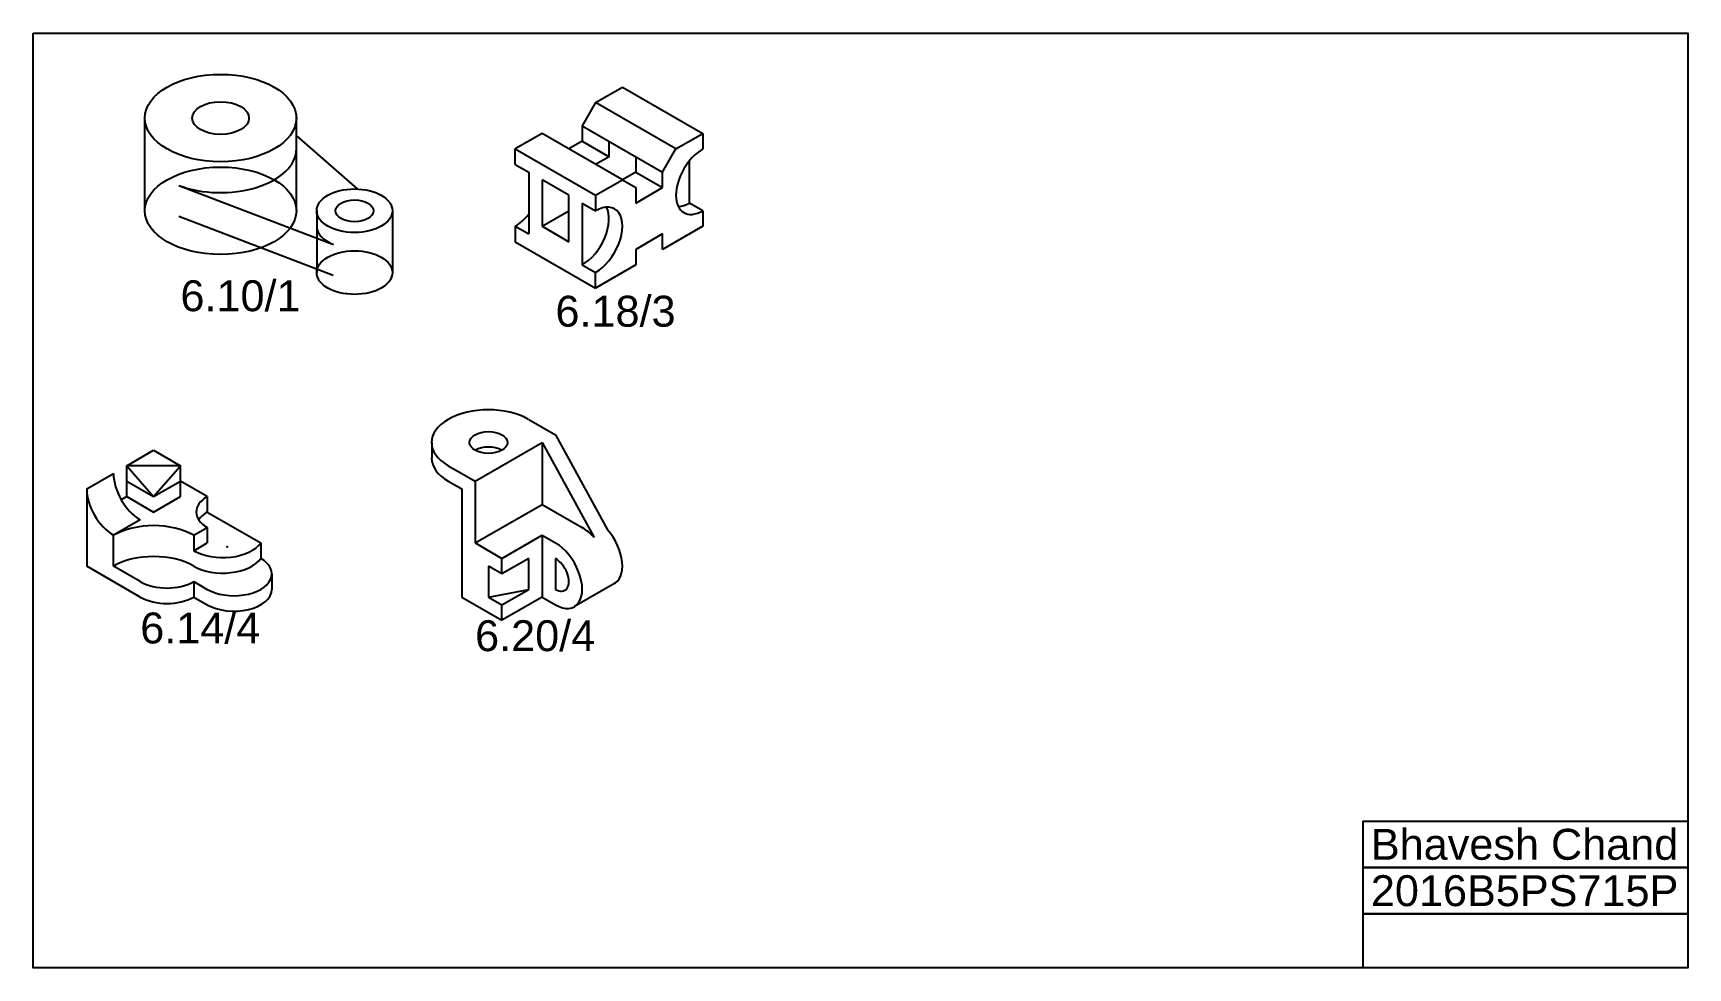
# Model space of a CAD drawing. Header units: inches. Extents: x -14 to 12.8, y -10.4 to 4.8.
import ezdxf

# ---------------------------------------------------------------- set-up
doc = ezdxf.new("R2010")
doc.units = ezdxf.units.IN
doc.header["$MEASUREMENT"] = 0
doc.styles.get("Standard").update_dxf_attribs({"font": 'arial.ttf'})

msp = doc.modelspace()

# ---------------------------------------------------------------- linework, layer by layer
for p, q in [((-4.907, 3.625), (-4.474, 3.875)), ((-4.474, 3.875), (-3.175, 3.125)), ((-4.907, 3.625), (-5.123, 3.25)), ((-3.608, 2.875), (-4.907, 3.625)), ((-12.194, 1.875), (-12.194, 3.375)), ((-9.744, 1.875), (-9.744, 3.438)), ((-5.123, 3.25), (-3.824, 2.5)), ((-5.123, 3.25), (-5.123, 3)), ((-9.744, 3.088), (-8.76, 2.228)), ((-5.773, 3.125), (-6.206, 2.875)), ((-4.474, 2.375), (-5.773, 3.125)), ((-5.123, 3), (-5.34, 2.875)), ((-5.123, 3), (-4.69, 2.75)), ((-4.69, 2.75), (-4.69, 3)), ((-3.608, 2.875), (-3.175, 3.125)), ((-3.175, 3.125), (-3.175, 2.875)), ((-6.206, 2.625), (-6.206, 2.875)), ((-6.206, 2.875), (-4.907, 2.125)), ((-4.69, 2.75), (-4.907, 2.625)), ((-4.257, 2.75), (-4.257, 2.5)), ((-3.824, 2.5), (-3.608, 2.875)), ((-3.391, 2), (-3.391, 2.683)), ((-6.206, 2.625), (-5.989, 2.5)), ((-5.989, 2.5), (-5.989, 1.5)), ((-4.257, 2.5), (-4.474, 2.375)), ((-4.257, 2.5), (-3.824, 2.25)), ((-3.824, 2.25), (-3.824, 2.5)), ((-11.644, 2.285), (-9.142, 1.33)), ((-5.34, 2.125), (-5.773, 2.375)), ((-5.773, 2.375), (-5.773, 1.625)), ((-4.907, 2.125), (-4.474, 2.375)), ((-4.474, 2.375), (-4.257, 2.25)), ((-4.257, 2.25), (-4.257, 2)), ((-4.257, 2), (-3.824, 2.25)), ((-9.416, 1.875), (-9.416, 0.875)), ((-8.191, 1.875), (-8.191, 0.875)), ((-5.773, 1.625), (-5.34, 1.875)), ((-5.34, 1.375), (-5.34, 2.125)), ((-5.123, 2), (-5.123, 1)), ((-5.123, 2), (-4.907, 1.875)), ((-4.907, 2.125), (-4.907, 1.875)), ((-3.175, 1.875), (-3.391, 2)), ((-3.175, 1.875), (-3.175, 1.625)), ((-11.644, 1.785), (-9.149, 0.833)), ((-6.206, 1.625), (-5.989, 1.5)), ((-6.206, 1.625), (-6.206, 1.375)), ((-5.773, 1.625), (-5.34, 1.375)), ((-3.175, 1.625), (-3.824, 1.25)), ((-6.206, 1.375), (-4.907, 0.625)), ((-3.824, 1.5), (-4.257, 1.25)), ((-3.824, 1.25), (-3.824, 1.5)), ((-4.257, 1.25), (-4.257, 1)), ((-5.123, 1), (-4.907, 0.875)), ((-4.257, 1), (-4.907, 0.625)), ((-4.907, 0.625), (-4.907, 0.875)), ((-5.989, -1.5), (-5.556, -1.75)), ((-5.556, -1.75), (-4.715, -3.288)), ((-12.484, -2.25), (-12.051, -2)), ((-12.051, -2), (-11.618, -2.25)), ((-7.557, -1.875), (-7.557, -2.125)), ((-6.855, -2.5), (-5.773, -1.875)), ((-5.773, -1.875), (-4.931, -3.413)), ((-5.773, -1.875), (-5.773, -2.875)), ((-13.134, -2.625), (-12.701, -2.375)), ((-12.484, -2.75), (-12.484, -2.25)), ((-11.618, -2.25), (-12.484, -2.25)), ((-12.484, -2.25), (-12.051, -2.75)), ((-12.051, -2.75), (-11.618, -2.25)), ((-11.618, -2.75), (-11.618, -2.25)), ((-7.288, -2.25), (-7.072, -2.375)), ((-7.072, -2.375), (-6.855, -2.5)), ((-13.134, -2.625), (-13.134, -3.875)), ((-12.484, -2.5), (-12.051, -2.75)), ((-12.051, -2.75), (-11.618, -2.5)), ((-11.185, -2.75), (-11.618, -2.5)), ((-7.288, -2.5), (-7.072, -2.625)), ((-7.072, -2.625), (-7.072, -4.375)), ((-6.855, -2.5), (-6.855, -3.5)), ((-12.484, -2.75), (-12.574, -2.802)), ((-12.484, -2.75), (-12.051, -3)), ((-12.051, -3), (-11.618, -2.75)), ((-11.185, -2.75), (-11.185, -3)), ((-6.855, -3.5), (-5.773, -2.875)), ((-5.773, -2.875), (-5.123, -3.25)), ((-12.268, -3.125), (-12.701, -3.375)), ((-11.185, -3), (-10.319, -3.5)), ((-12.701, -3.875), (-12.701, -3.375)), ((-11.402, -3.375), (-11.185, -3.25)), ((-11.402, -3.375), (-11.402, -3.625)), ((-11.185, -3.25), (-11.185, -3.5)), ((-6.422, -3.75), (-5.773, -3.375)), ((-5.773, -3.375), (-5.773, -4.375)), ((-5.773, -3.375), (-5.556, -3.5)), ((-11.402, -3.625), (-11.185, -3.5)), ((-10.319, -3.5), (-10.319, -3.75)), ((-6.855, -3.5), (-6.422, -3.75)), ((-12.268, -4.375), (-13.134, -3.875)), ((-12.268, -4.125), (-12.701, -3.875)), ((-10.14, -4), (-10.14, -4.25)), ((-6.422, -4), (-6.639, -3.875)), ((-6.639, -3.875), (-6.639, -4.375)), ((-5.989, -3.75), (-6.422, -4)), ((-6.422, -4), (-6.422, -3.75)), ((-5.989, -4.25), (-5.989, -3.75)), ((-5.556, -3.75), (-5.556, -4.25)), ((-11.402, -4.125), (-11.185, -4.25)), ((-11.402, -4.125), (-11.402, -4.375)), ((-6.639, -4.375), (-5.989, -4.25)), ((-6.422, -4.5), (-5.989, -4.25)), ((-4.601, -4.153), (-5.25, -4.528)), ((-11.402, -4.375), (-11.185, -4.5)), ((-7.072, -4.375), (-6.422, -4.75)), ((-6.639, -4.375), (-6.422, -4.5)), ((-5.773, -4.375), (-6.422, -4.75)), ((-6.422, -4.75), (-6.422, -4.5)), ((-5.773, -4.375), (-5.556, -4.5))]:
    msp.add_line(p, q)
for points in [[(-14, 4.75), (12.75, 4.75), (12.75, -10.375), (-14, -10.375)], [(12.75, -8.75), (7.5, -8.75), (7.5, -8), (12.75, -8)], [(12.75, -9.5), (7.5, -9.5), (7.5, -8.75), (12.75, -8.75)], [(12.75, -10.375), (7.5, -10.375), (7.5, -9.5), (12.75, -9.5)]]:
    msp.add_lwpolyline(points, close=True)
for centre, major_axis in [((-10.969, 3.375), (-1.225, 0)), ((-10.969, 3.375), (-0.459, 0)), ((-10.969, 1.875), (-1.225, 0)), ((-8.804, 1.875), (-0.612, 0)), ((-8.804, 1.875), (-0.306, 0)), ((-8.804, 0.875), (-0.612, 0)), ((-6.639, -1.875), (-0.306, 0))]:
    msp.add_ellipse(centre, major_axis=major_axis, ratio=0.57735)
for centre, major_axis, start_param, end_param in [((-10.969, 2.875), (-1.225, 0), 0.98678, 3.141593), ((-3.175, 2.375), (-0.306, -0.53), 3.926991, 7.068583), ((-5.123, 1.5), (-0.306, -0.53), 0.785398, 2.780226), ((-4.907, 1.375), (-0.306, -0.53), 0.785398, 3.926991), ((-3.391, 2.5), (-0.306, -0.53), 0.361367, 0.785398), ((-8.804, 1.625), (-0.612, 0), 6.283185, 7.269941), ((-6.206, 2.125), (-0.306, -0.53), 0.785398, 1.308997), ((-6.639, -1.875), (-0.919, 0), 3.926991, 7.068583), ((-6.639, -2.125), (-0.919, 0), 6.283185, 7.068583), ((-6.639, -2.125), (-0.306, 0), 3.926991, 5.497787), ((-12.268, -2.625), (0.306, -0.53), 3.926991, 5.497787), ((-12.701, -2.875), (0.306, -0.53), 3.926991, 5.497787), ((-10.752, -3), (-0.612, 0), 5.497787, 7.068583), ((-10.752, -3.25), (-0.612, 0), 5.497787, 5.921818), ((-12.051, -3.75), (-0.919, 0), 3.926991, 5.497787), ((-5.123, -3.75), (0.306, -0.53), 8.180013, 8.63938), ((-4.907, -3.625), (0.306, -0.53), 6.201534, 8.180013), ((-12.051, -4.25), (-0.919, 0), 3.926991, 5.497787), ((-10.933, -3.354), (-0.663, 0), 0.785398, 2.750986), ((-5.556, -4), (0.306, -0.53), 5.497787, 8.63938), ((-10.933, -3.604), (-0.663, 0), 0.785398, 2.750986), ((-10.752, -4), (-0.612, 0), 0.785398, 3.926991), ((-5.556, -4), (0.153, -0.265), 5.497787, 8.63938), ((-11.835, -3.875), (-0.612, 0), 0.785398, 2.356194), ((-10.752, -4.25), (-0.612, 0), 0.785398, 3.141593), ((-11.835, -4.125), (-0.612, 0), 0.785398, 2.356194)]:
    msp.add_ellipse(centre, major_axis=major_axis, ratio=0.57735, start_param=start_param, end_param=end_param)
msp.add_point((-10.861, -3.562))

# ---------------------------------------------------------------- texts
for s, p in [('6.10/1', (-11.618, 0.25)), ('6.18/3', (-5.556, 0)), ('6.14/4', (-12.268, -5.125)), ('6.20/4', (-6.855, -5.25)), ('Bhavesh Chand', (7.625, -8.625)), ('2016B5PS715P', (7.625, -9.375))]:
    msp.add_text(s, height=0.5).set_placement(p)

doc.saveas('drawing.dxf')
